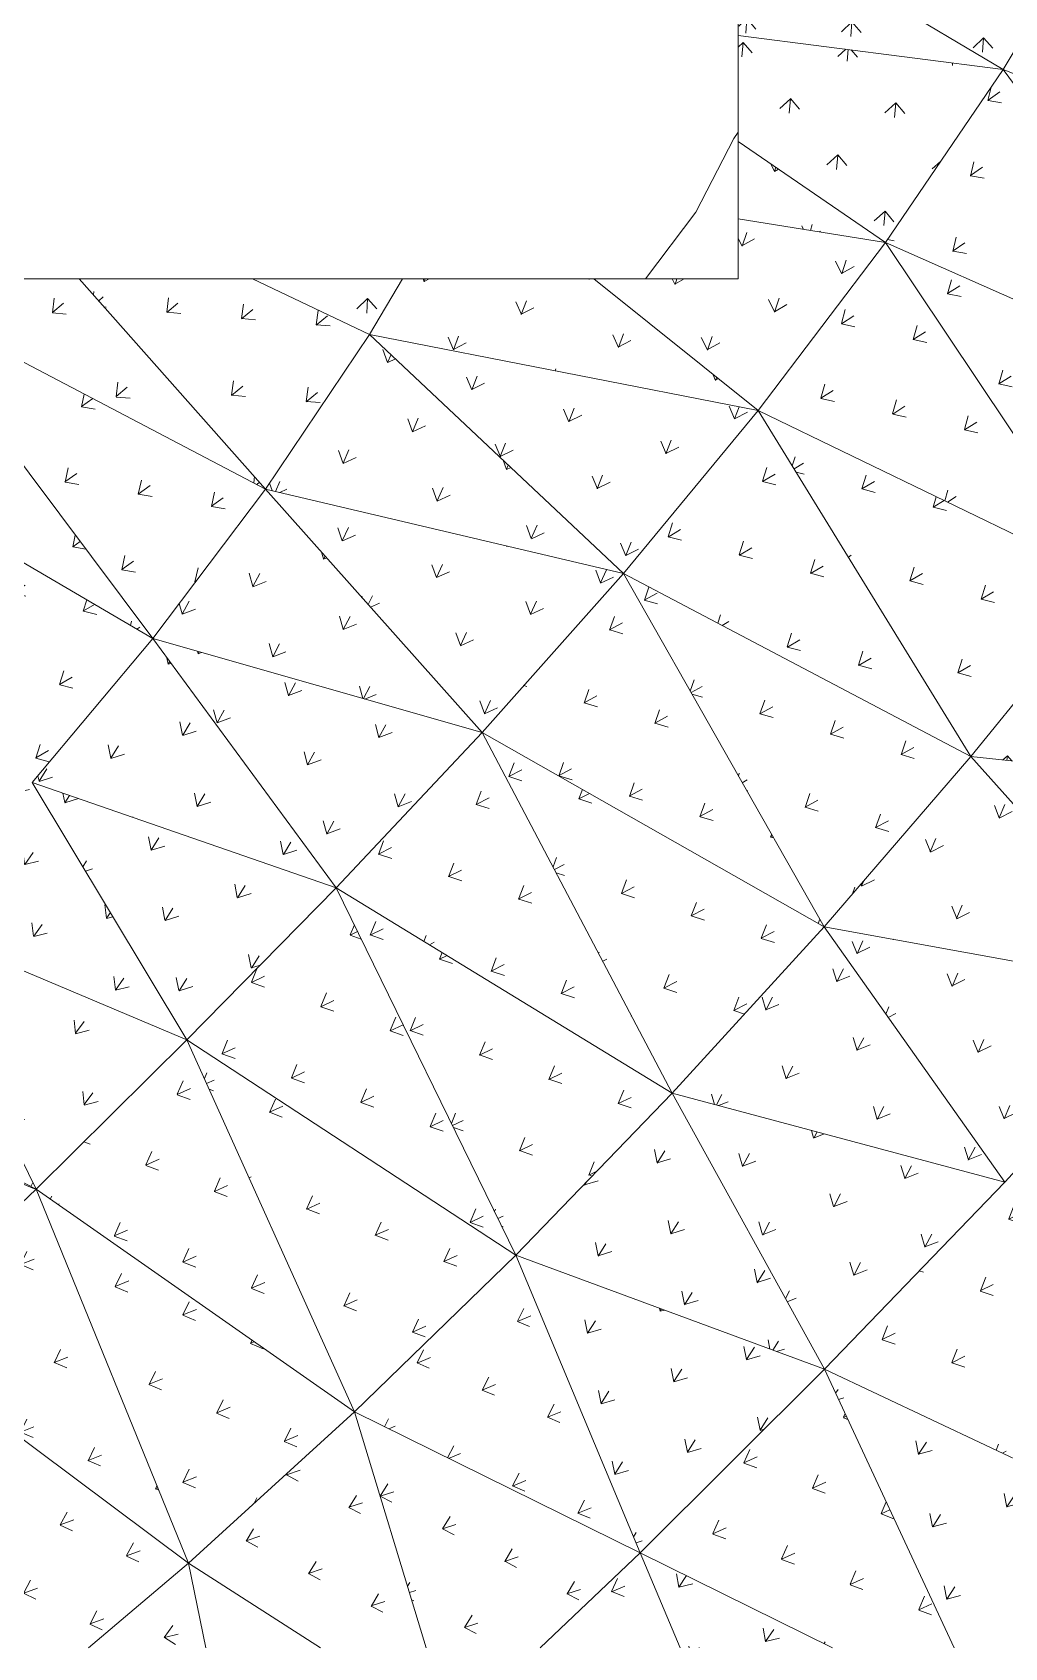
# Model space of a CAD drawing. Header units: millimetres. Extents: x -57519 to 497916, y -349472 to 446842.
# Drawn here: x 415412 to 418572, y -13421 to -8173 of the extents above; entities that cross this region are included whole.
import ezdxf

# ---------------------------------------------------------------- set-up
doc = ezdxf.new("R2010")
doc.units = ezdxf.units.MM
doc.layers.add('A-FLOR', color=192, linetype='Continuous', lineweight=5)
doc.layers.add('A-FLOR-PATT', color=8, linetype='Continuous', lineweight=5)

msp = doc.modelspace()

# ---------------------------------------------------------------- hatches: boundary and pattern name
at = {"layer": 'A-FLOR-PATT'}
h = msp.add_hatch(dxfattribs=at)
h.set_pattern_fill('FP_299', color=256, style=0, pattern_type=2)
h.set_pattern_definition([(266.262, (434463.2, -3686.63), (160.388, -180.0504), [47.04, -307.76]), (223.474, (434463.2, -3686.63), (160.3877, -180.0504), [47.417, -205.473]), (311.695, (434463.2, -3686.63), (183.5174, 173.9963), [45.211, -195.916])])
h.paths.add_polyline_path([(418567.1, -8293.5), (418914.4, -7712), (417705.4, -7595), (417708.6, -7784.2), (418380.9, -8183.1)], flags=0)
h = msp.add_hatch(dxfattribs=at)
h.set_pattern_fill('FP_211', color=256, style=0, pattern_type=2)
h.set_pattern_definition([(37.402, (314407.66, -24631.43), (45.21323, 247.61116), [47.144, -308.438]), (352.407, (314407.66, -24631.43), (45.2126, 247.61095), [44.88, -194.478]), (79.652, (314407.66, -24631.43), (-237.25875, 31.6284), [47.195, -204.51])])
h.paths.add_polyline_path([(419782, -8782.4), (418914.4, -7712), (418567.1, -8293.5), (419329.6, -8600.3)], flags=0)
h = msp.add_hatch(dxfattribs=at)
h.set_pattern_fill('FP_287', color=256, style=0, pattern_type=2)
h.set_pattern_definition([(265.984, (434524.97, -2957.66), (158.2498, -183.3913), [47.299, -309.455]), (223.27, (434524.97, -2957.66), (158.2514, -183.3893), [47.184, -204.464]), (310.791, (434524.97, -2957.66), (183.235, 172.486), [45.418, -196.812])])
h.paths.add_polyline_path([(418567.1, -8293.5), (417705.4, -7782.3), (417708.6, -8183.5)], flags=0)
h = msp.add_hatch(dxfattribs=at)
h.set_pattern_fill('FP_291', color=256, style=0, pattern_type=2)
h.set_pattern_definition([(264.372, (435812.53, -5762.52), (153.6086, -182.8587), [46.871, -306.65]), (221.904, (435812.53, -5762.52), (153.6078, -182.8593), [47.432, -205.54]), (310.031, (435812.53, -5762.52), (188.279, 168.9553), [44.778, -194.038])])
h.paths.add_polyline_path([(418184.4, -8856.1), (418567.1, -8293.5), (417705.4, -8183.1), (417708.6, -8529.4), (418072.4, -8779.2)], flags=0)
h = msp.add_hatch(dxfattribs=at)
h.set_pattern_fill('FP_209', color=256, style=0, pattern_type=2)
h.set_pattern_definition([(34.79, (314959.1, -21787.4), (56.8501, 244.9513), [47.157, -308.52]), (349.874, (314959.1, -21787.4), (56.8513, 244.95126), [44.807, -194.164]), (76.933, (314959.1, -21787.4), (-235.24797, 42.01624), [47.149, -204.313])])
h.paths.add_polyline_path([(419362.3, -9377.5), (418567.1, -8293.5), (418184.4, -8856.1), (418567.1, -9025.5)], flags=0)
h = msp.add_hatch(dxfattribs=at)
h.set_pattern_fill('FP_212', color=256, style=0, pattern_type=2)
h.set_pattern_definition([(34.722, (314940.83, -22354.86), (56.96337, 244.73761), [47.199, -308.796]), (349.902, (314940.83, -22354.86), (56.96284, 244.7377), [44.877, -194.468]), (76.897, (314940.83, -22354.86), (-235.637, 41.9671), [47.115, -204.165])])
h.paths.add_polyline_path([(419362.3, -9377.5), (419782, -8782.4), (418567.1, -8293.5), (419101.7, -9022.4)], flags=0)
h = msp.add_hatch(dxfattribs=at)
h.set_pattern_fill('FP_286', color=256, style=0, pattern_type=2)
h.set_pattern_definition([(72.679, (320548.45, -66752.6), (-108.50266, 217.3106), [47.525, -310.928]), (30.125, (320548.45, -66752.6), (-108.5018, 217.31085), [46.656, -202.176]), (116.533, (320548.45, -66752.6), (-215.223, -124.88745), [45.542, -197.35])])
h.paths.add_polyline_path([(418184.4, -8856.1), (417705.4, -8527.3), (417708.6, -8779.7)], flags=0)
h = msp.add_hatch(dxfattribs=at)
h.set_pattern_fill('FP_292', color=256, style=0, pattern_type=2)
h.set_pattern_definition([(71.614, (321116.27, -68233.97), (-105.6065, 213.92743), [47.219, -308.931]), (29.647, (321116.27, -68233.97), (-105.6081, 213.9267), [47.019, -203.75]), (116.274, (321116.27, -68233.97), (-217.94117, -124.0441), [44.733, -193.842])])
h.paths.add_polyline_path([(417771.3, -9401.5), (418184.4, -8856.1), (417705.4, -8779.2), (417705.4, -8973.7), (417236.9, -8973.7), (417708.6, -9351.3)], flags=0)
h = msp.add_hatch(dxfattribs=at)
h.set_pattern_fill('FP_210', color=256, style=0, pattern_type=2)
h.set_pattern_definition([(32.482, (315306.13, -19218.43), (66.8562, 242.2223), [47.172, -308.623]), (347.633, (315306.13, -19218.43), (66.8576, 242.2215), [44.779, -194.041]), (74.57, (315306.13, -19218.43), (-233.2781, 51.1467), [47.115, -204.164])])
h.paths.add_polyline_path([(418921.9, -9958.6), (418184.4, -8856.1), (417771.3, -9401.5), (418567.1, -9786.8)], flags=0)
h = msp.add_hatch(dxfattribs=at)
h.set_pattern_fill('FP_213', color=256, style=0, pattern_type=2)
h.set_pattern_definition([(32.481, (315513.8, -19605.3), (66.85675, 242.2176), [47.173, -308.629]), (347.634, (315513.8, -19605.3), (66.8574, 242.21766), [44.78, -194.047]), (74.569, (315513.8, -19605.3), (-233.2865, 51.1471), [47.114, -204.161])])
h.paths.add_polyline_path([(418921.9, -9958.6), (419362.3, -9377.5), (418184.4, -8856.1), (418549.2, -9401.5)], flags=0)
h = msp.add_hatch(dxfattribs=at)
h.set_pattern_fill('FP_376', color=256, style=0, pattern_type=2)
h.set_pattern_definition([(40.453, (312833.88, -21699.18), (30.8423, 251.23744), [46.842, -306.463]), (354.717, (312833.88, -21699.18), (30.8447, 251.2372), [44.816, -194.201]), (83.001, (312833.88, -21699.18), (-238.00106, 22.0059), [47.461, -205.663])])
h.paths.add_polyline_path([(416170.2, -9656.7), (415564.9, -8973.7), (414987.1, -8973.7), (414967.6, -9027.3), (416128.2, -9634.8)], flags=0)
h = msp.add_hatch(dxfattribs=at)
h.set_pattern_fill('FP_377', color=256, style=0, pattern_type=2)
h.set_pattern_definition([(39.724, (310238.03, -24827.66), (32.27705, 249.07553), [47.412, -310.192]), (355.166, (310238.03, -24827.66), (32.27416, 249.07524), [45.682, -197.953]), (82.617, (310238.03, -24827.66), (-242.7684, 20.5313), [47.092, -204.066])])
h.paths.add_polyline_path([(416170.2, -9656.7), (416508.4, -9154.3), (416128.2, -8973.7), (415564.9, -8973.7), (415804, -9243.4)], flags=0)
h = msp.add_hatch(dxfattribs=at)
h.set_pattern_fill('FP_378', color=256, style=0, pattern_type=2)
h.set_pattern_definition([(267.25, (432966.1, -397.11), (164.0466, -177.6923), [47.049, -307.818]), (224.31, (432966.1, -397.1), (164.045, -177.693), [47.447, -205.602]), (312.713, (432966.1, -397.1), (181.0735, 176.765), [45.345, -196.494])])
h.paths.add_polyline_path([(416508.4, -9154.3), (416615.5, -8973.7), (416128.2, -8973.7), (416230.7, -9022.4)], flags=0)
h = msp.add_hatch(dxfattribs=at)
h.set_pattern_fill('FP_280', color=256, style=0, pattern_type=2)
h.set_pattern_definition([(69.593, (321255.53, -64000.39), (-95.30301, 221.2998), [47.497, -310.746]), (27.464, (321255.53, -64000.4), (-95.30514, 221.2994), [46.535, -201.652]), (113.299, (321255.53, -64000.4), (-220.21795, -114.4595), [45.178, -195.771])])
h.paths.add_polyline_path([(417771.3, -9401.5), (417236.9, -8973.7), (416615.5, -8973.7), (416508.4, -9154.3), (417708.6, -9389.2)], flags=0)
h = msp.add_hatch(dxfattribs=at)
h.set_pattern_fill('FP_375', color=256, style=0, pattern_type=2)
h.set_pattern_definition([(36.057, (316370.02, -16384.03), (52.03593, 247.67928), [46.639, -305.137]), (350.082, (316370.02, -16384.03), (52.0355, 247.679), [44.227, -191.65]), (78.135, (316370.02, -16384.03), (-232.3511, 40.6269), [47.454, -205.633])])
h.paths.add_polyline_path([(415804, -10142.5), (414967.6, -9027.3), (414748.6, -9524.2), (415564.9, -10002.4)], flags=0)
h = msp.add_hatch(dxfattribs=at)
h.set_pattern_fill('FP_385', color=256, style=0, pattern_type=2)
h.set_pattern_definition([(35.216, (313236.36, -19643.42), (53.6679, 245.16537), [47.319, -309.582]), (350.607, (313236.36, -19643.42), (53.66985, 245.16493), [45.215, -195.933]), (77.652, (313236.36, -19643.42), (-237.91446, 39.35617), [47.057, -203.914])])
h.paths.add_polyline_path([(415804, -10142.5), (416170.2, -9656.7), (414967.6, -9027.3), (415412.4, -9620.4)], flags=0)
h = msp.add_hatch(dxfattribs=at)
h.set_pattern_fill('FP_279', color=256, style=0, pattern_type=2)
h.set_pattern_definition([(66.214, (322027.36, -61037.75), (-80.5663, 224.97709), [47.478, -310.62]), (24.535, (322027.36, -61037.75), (-80.56627, 224.97767), [46.374, -200.954]), (109.703, (322027.36, -61037.75), (-224.9951, -102.70283), [44.807, -194.162])])
h.paths.add_polyline_path([(417332.9, -9931.4), (416508.4, -9154.3), (416170.2, -9656.7), (416508.4, -9736.6)], flags=0)
h = msp.add_hatch(dxfattribs=at)
h.set_pattern_fill('FP_281', color=256, style=0, pattern_type=2)
h.set_pattern_definition([(68.499, (321657.89, -65482.12), (-92.49504, 217.57375), [47.181, -308.684]), (26.988, (321657.9, -65482.12), (-92.49537, 217.57367), [46.907, -203.262]), (113.031, (321657.9, -65482.12), (-222.92697, -113.5263), [44.328, -192.09])])
h.paths.add_polyline_path([(417332.9, -9931.4), (417771.3, -9401.5), (416508.4, -9154.3), (417041.5, -9656.7)], flags=0)
h = msp.add_hatch(dxfattribs=at)
h.set_pattern_fill('FP_206', color=256, style=0, pattern_type=2)
h.set_pattern_definition([(30.462, (315501.67, -16881.07), (75.38843, 239.57735), [47.188, -308.724]), (345.663, (315501.67, -16881.07), (75.3882, 239.5774), [44.781, -194.052]), (72.533, (315501.67, -16881.07), (-231.39546, 59.1398), [47.092, -204.066])])
h.paths.add_polyline_path([(418462.3, -10525.7), (417771.3, -9401.5), (417332.9, -9931.4), (418276.2, -10427.8)], flags=0)
h = msp.add_hatch(dxfattribs=at)
h.set_pattern_fill('FP_205', color=256, style=0, pattern_type=2)
h.set_pattern_definition([(30.507, (315855.7, -17162.84), (75.32096, 239.71922), [47.162, -308.553]), (345.648, (315855.7, -17162.84), (75.3218, 239.7187), [44.737, -193.86]), (72.557, (315855.7, -17162.84), (-231.1509, 59.1427), [47.114, -204.16])])
h.paths.add_polyline_path([(418462.3, -10525.7), (418921.9, -9958.6), (417771.3, -9401.5)], flags=0)
h = msp.add_hatch(dxfattribs=at)
h.set_pattern_fill('FP_373', color=256, style=0, pattern_type=2)
h.set_pattern_definition([(30.235, (317227.62, -14043.7), (77.07755, 238.8542), [47.16, -308.546]), (345.454, (317227.62, -14043.7), (77.0806, 238.8538), [44.6, -193.265]), (72.115, (317227.62, -14043.7), (-230.2397, 59.7403), [47.059, -203.923])])
h.paths.add_polyline_path([(415412.4, -10610.4), (415804, -10142.5), (414748.6, -9524.2), (415034.3, -9991.8)], flags=0)
h = msp.add_hatch(dxfattribs=at)
h.set_pattern_fill('FP_278', color=256, style=0, pattern_type=2)
h.set_pattern_definition([(62.539, (322664.62, -57811.32), (-64.30342, 228.28186), [47.473, -310.594]), (21.298, (322664.62, -57811.32), (-64.30284, 228.28176), [46.17, -200.071]), (105.732, (322664.62, -57811.32), (-229.42425, -89.44107), [44.469, -192.697])])
h.paths.add_polyline_path([(416874, -10447.6), (416170.2, -9656.7), (415804, -10142.5), (416639.6, -10380.7)], flags=0)
h = msp.add_hatch(dxfattribs=at)
h.set_pattern_fill('FP_282', color=256, style=0, pattern_type=2)
h.set_pattern_definition([(65.147, (322219.55, -62446.6), (-77.9954, 221.1508), [47.182, -308.689]), (24.093, (322219.55, -62446.6), (-77.99456, 221.1509), [46.74, -202.542]), (109.427, (322219.55, -62446.6), (-227.56517, -101.76323), [43.969, -190.533])])
h.paths.add_polyline_path([(416874, -10447.6), (417332.9, -9931.4), (416170.2, -9656.7), (416602.5, -10142.5)], flags=0)
h = msp.add_hatch(dxfattribs=at)
h.set_pattern_fill('FP_207', color=256, style=0, pattern_type=2)
h.set_pattern_definition([(28.682, (315623.66, -14712.66), (82.75113, 237.07506), [47.199, -308.796]), (343.91, (315623.66, -14712.66), (82.752, 237.0743), [44.798, -194.124]), (70.758, (315623.66, -14712.66), (-229.56194, 66.2174), [47.082, -204.02])])
h.paths.add_polyline_path([(417985.1, -11079.3), (417332.9, -9931.4), (416874, -10447.6), (417708.6, -10922.1)], flags=0)
h = msp.add_hatch(dxfattribs=at)
h.set_pattern_fill('FP_204', color=256, style=0, pattern_type=2)
h.set_pattern_definition([(28.751, (316038.54, -14955.59), (82.65044, 237.2908), [47.16, -308.545]), (343.891, (316038.54, -14955.59), (82.65015, 237.2905), [44.732, -193.838]), (70.796, (316038.54, -14955.59), (-229.2024, 66.1957), [47.114, -204.159])])
h.paths.add_polyline_path([(417985.1, -11079.3), (418462.3, -10525.7), (417332.9, -9931.4), (417708.6, -10592.7)], flags=0)
h = msp.add_hatch(dxfattribs=at)
h.set_pattern_fill('FP_151', color=256, style=0, pattern_type=2)
h.set_pattern_definition([(264.686, (435258.25, -6804.11), (152.3785, -171.9333), [46.033, -301.172]), (223.281, (435258.25, -6804.1), (152.3787, -171.9322), [47.528, -205.953]), (311.549, (435258.25, -6804.1), (184.535, 173.7782), [43.076, -186.663])])
h.paths.add_polyline_path([(419700.5, -10659.1), (418921.9, -9958.6), (418462.3, -10525.7), (419362.3, -10622.7)], flags=0)
h = msp.add_hatch(dxfattribs=at)
h.set_pattern_fill('FP_275', color=256, style=0, pattern_type=2)
h.set_pattern_definition([(58.638, (322919.16, -54271.55), (-46.89702, 231.1045), [47.487, -310.684]), (17.762, (322919.16, -54271.55), (-46.8962, 231.105), [45.934, -199.049]), (101.471, (322919.16, -54271.55), (-233.30415, -74.73647), [44.215, -191.6])])
h.paths.add_polyline_path([(416399.7, -10951.8), (415804, -10142.5), (415412.4, -10610.4), (416178, -10875.2)], flags=0)
h = msp.add_hatch(dxfattribs=at)
h.set_pattern_fill('FP_283', color=256, style=0, pattern_type=2)
h.set_pattern_definition([(61.582, (322631.6, -59046.9), (-62.15351, 224.713), [47.231, -309.006]), (20.927, (322631.6, -59046.9), (-62.1531, 224.7121), [46.509, -201.54]), (105.461, (322631.6, -59046.9), (-231.68665, -88.59774), [43.716, -189.434])])
h.paths.add_polyline_path([(416399.7, -10951.8), (416874, -10447.6), (415804, -10142.5), (416148.4, -10610.4)], flags=0)
h = msp.add_hatch(dxfattribs=at)
h.set_pattern_fill('FP_203', color=256, style=0, pattern_type=2)
h.set_pattern_definition([(27.074, (315766.14, -12638.64), (89.32486, 234.68647), [47.201, -308.81]), (342.302, (315766.14, -12638.64), (89.3252, 234.6864), [44.81, -194.175]), (69.162, (315766.14, -12638.64), (-227.67264, 72.6525), [47.083, -204.028])])
h.paths.add_polyline_path([(417491.9, -11619.4), (416874, -10447.6), (416399.7, -10951.8), (416841, -11221.6)], flags=0)
h = msp.add_hatch(dxfattribs=at)
h.set_pattern_fill('FP_208', color=256, style=0, pattern_type=2)
h.set_pattern_definition([(27.142, (316158.69, -12897.6), (89.229, 234.89837), [47.164, -308.568]), (342.285, (316158.7, -12897.6), (89.2296, 234.89845), [44.746, -193.899]), (69.2, (316158.7, -12897.6), (-227.329, 72.61473), [47.114, -204.161])])
h.paths.add_polyline_path([(417491.9, -11619.4), (417985.1, -11079.3), (416874, -10447.6), (417282.1, -11221.6)], flags=0)
h = msp.add_hatch(dxfattribs=at)
h.set_pattern_fill('FP_147', color=256, style=0, pattern_type=2)
h.set_pattern_definition([(67.087, (323424.78, -66286.18), (-85.33374, 216.6278), [47.091, -308.093]), (26.302, (323424.78, -66286.18), (-85.332, 216.62853), [46.771, -202.673]), (111.5, (323424.78, -66286.18), (-223.6197, -110.5298), [43.656, -189.174])])
h.paths.add_polyline_path([(419143.9, -11289.5), (418462.3, -10525.7), (417985.1, -11079.3), (418769.5, -11221.6)], flags=0)
h = msp.add_hatch(dxfattribs=at)
h.set_pattern_fill('FP_157', color=256, style=0, pattern_type=2)
h.set_pattern_definition([(264.073, (435435.37, -7957.69), (150.7154, -171.4415), [45.792, -299.593]), (222.718, (435435.37, -7957.7), (150.714, -171.4424), [47.565, -206.117]), (311.319, (435435.37, -7957.7), (186.38, 172.097), [42.801, -185.47])])
h.paths.add_polyline_path([(419143.9, -11289.5), (419700.5, -10659.1), (418462.3, -10525.7), (419083.3, -11221.6)], flags=0)
h = msp.add_hatch(dxfattribs=at)
h.set_pattern_fill('FP_273', color=256, style=0, pattern_type=2)
h.set_pattern_definition([(54.647, (322538.49, -50377.13), (-29.11955, 233.36353), [47.515, -310.865]), (13.993, (322538.5, -50377.13), (-29.11927, 233.36387), [45.696, -198.018]), (97.113, (322538.5, -50377.13), (-236.4816, -58.93227), [44.095, -191.079])])
h.paths.add_polyline_path([(415914.9, -11445.9), (415412.4, -10610.4), (414998.4, -11059.4), (415412.4, -11234)], flags=0)
h = msp.add_hatch(dxfattribs=at)
h.set_pattern_fill('FP_276', color=256, style=0, pattern_type=2)
h.set_pattern_definition([(57.889, (322701.86, -55209.66), (-45.33862, 228.23579), [47.322, -309.606]), (17.494, (322701.86, -55209.66), (-45.3388, 228.2351), [46.213, -200.255]), (101.236, (322701.86, -55209.66), (-235.06666, -74.092), [43.63, -189.065])])
h.paths.add_polyline_path([(415914.9, -11445.9), (416399.7, -10951.8), (415412.4, -10610.4), (415780, -11221.6)], flags=0)
h = msp.add_hatch(dxfattribs=at)
h.set_pattern_fill('FP_200', color=256, style=0, pattern_type=2)
h.set_pattern_definition([(25.546, (316064.33, -10569.67), (95.59252, 232.28525), [47.187, -308.722]), (340.739, (316064.33, -10569.67), (95.5923, 232.2858), [44.793, -194.102]), (67.632, (316064.33, -10569.67), (-225.5242, 78.8023), [47.097, -204.089])])
h.paths.add_polyline_path([(416983.4, -12145.4), (416399.7, -10951.8), (415914.9, -11445.9), (416399.7, -11763.2)], flags=0)
h = msp.add_hatch(dxfattribs=at)
h.set_pattern_fill('FP_199', color=256, style=0, pattern_type=2)
h.set_pattern_definition([(25.581, (316332.21, -10905.05), (95.54405, 232.39388), [47.169, -308.6]), (340.732, (316332.2, -10905.05), (95.5421, 232.39484), [44.761, -193.963]), (67.651, (316332.2, -10905.05), (-225.3513, 78.7776), [47.113, -204.155])])
h.paths.add_polyline_path([(416983.4, -12145.4), (417491.9, -11619.4), (416399.7, -10951.8), (416531.6, -11221.6)], flags=0)
h = msp.add_hatch(dxfattribs=at)
h.set_pattern_fill('FP_274', color=256, style=0, pattern_type=2)
h.set_pattern_definition([(24.839, (326320.96, -10387.76), (106.1631, 225.95017), [46.836, -306.426]), (340.115, (326320.96, -10387.76), (106.16294, 225.9502), [42.753, -185.262]), (64.833, (326320.96, -10387.76), (-214.41965, 77.557), [46.809, -202.839])])
h.paths.add_polyline_path([(415424.5, -11931.3), (414998.4, -11059.4), (414564.4, -11488.2)], flags=0)
h = msp.add_hatch(dxfattribs=at)
h.set_pattern_fill('FP_277', color=256, style=0, pattern_type=2)
h.set_pattern_definition([(54.202, (322247.44, -50890.26), (-28.27336, 231.62442), [47.435, -310.34]), (13.848, (322247.44, -50890.26), (-28.2714, 231.6247), [45.873, -198.785]), (96.959, (322247.44, -50890.26), (-237.547, -58.55937), [43.752, -189.592])])
h.paths.add_polyline_path([(415424.5, -11931.3), (415914.9, -11445.9), (414998.4, -11059.4), (415411.9, -11905.4)], flags=0)
h = msp.add_hatch(dxfattribs=at)
h.set_pattern_fill('FP_146', color=256, style=0, pattern_type=2)
h.set_pattern_definition([(62.465, (321522.96, -61325.26), (-65.69328, 223.82877), [47.232, -309.013]), (21.783, (321522.96, -61325.26), (-65.6958, 223.828), [46.518, -201.578]), (106.357, (321522.96, -61325.26), (-230.38215, -92.0648), [43.738, -189.532])])
h.paths.add_polyline_path([(418571.9, -11908.2), (417985.1, -11079.3), (417491.9, -11619.4), (417985.1, -11751.3)], flags=0)
h = msp.add_hatch(dxfattribs=at)
h.set_pattern_fill('FP_148', color=256, style=0, pattern_type=2)
h.set_pattern_definition([(66.761, (323459.95, -66620.76), (-84.57966, 215.34606), [46.966, -307.273]), (26.151, (323459.95, -66620.76), (-84.58294, 215.3447), [46.863, -203.071]), (111.443, (323459.95, -66620.76), (-224.3501, -110.15245), [43.38, -187.98])])
h.paths.add_polyline_path([(418571.9, -11908.2), (419143.9, -11289.5), (417985.1, -11079.3), (418537.8, -11860.1)], flags=0)
h = msp.add_hatch(dxfattribs=at)
h.set_pattern_fill('FP_268', color=256, style=0, pattern_type=2)
h.set_pattern_definition([(21.644, (328113.3, -6548.38), (119.1117, 220.3985), [46.645, -305.175]), (336.445, (328113.3, -6548.38), (119.1134, 220.39806), [42.525, -184.275]), (61.611, (328113.3, -6548.38), (-207.90195, 90.636), [46.974, -203.552])])
h.paths.add_polyline_path([(414929.2, -12406.3), (415424.5, -11931.3), (414564.4, -11488.2), (414917.2, -12376.3)], flags=0)
h = msp.add_hatch(dxfattribs=at)
h.set_pattern_fill('FP_201', color=256, style=0, pattern_type=2)
h.set_pattern_definition([(23.981, (316711.88, -8398.7), (102.13797, 229.63537), [47.149, -308.472]), (339.094, (316711.88, -8398.7), (102.1384, 229.63596), [44.716, -193.77]), (66.022, (316711.88, -8398.7), (-222.78687, 85.0972), [47.124, -204.203])])
h.paths.add_polyline_path([(416459.4, -12655.1), (415914.9, -11445.9), (415424.5, -11931.3), (416399.7, -12613.3)], flags=0)
h = msp.add_hatch(dxfattribs=at)
h.set_pattern_fill('FP_198', color=256, style=0, pattern_type=2)
h.set_pattern_definition([(23.939, (316721.16, -8883.07), (102.19497, 229.50555), [47.172, -308.619]), (339.103, (316721.16, -8883.07), (102.1945, 229.50655), [44.754, -193.936]), (65.997, (316721.16, -8883.07), (-222.9895, 85.14023), [47.106, -204.125])])
h.paths.add_polyline_path([(416459.4, -12655.1), (416983.4, -12145.4), (415914.9, -11445.9), (416133.5, -11931.3)], flags=0)
h = msp.add_hatch(dxfattribs=at)
h.set_pattern_fill('FP_145', color=256, style=0, pattern_type=2)
h.set_pattern_definition([(57.63, (319553.93, -55757.52), (-44.55253, 230.0282), [47.373, -309.936]), (16.923, (319553.93, -55757.52), (-44.55523, 230.0275), [46.224, -200.302]), (100.962, (319553.93, -55757.52), (-235.85067, -71.76024), [43.932, -190.371])])
h.paths.add_polyline_path([(417986.1, -12516), (417491.9, -11619.4), (416983.4, -12145.4), (417708.6, -12413.5)], flags=0)
h = msp.add_hatch(dxfattribs=at)
h.set_pattern_fill('FP_149', color=256, style=0, pattern_type=2)
h.set_pattern_definition([(62.211, (321406.8, -61575.48), (-65.1542, 222.82983), [47.15, -308.48]), (21.674, (321406.8, -61575.48), (-65.155, 222.8296), [46.598, -201.927]), (106.299, (321406.8, -61575.48), (-230.95394, -91.7871), [43.53, -188.63])])
h.paths.add_polyline_path([(417986.1, -12516), (418571.9, -11908.2), (417491.9, -11619.4), (417957.8, -12464.7)], flags=0)
h = msp.add_hatch(dxfattribs=at)
h.set_pattern_fill('FP_106', color=256, style=0, pattern_type=2)
h.set_pattern_definition([(26.412, (314522.27, -13422.64), (92.27149, 233.47712), [47.192, -308.752]), (341.647, (314522.27, -13422.64), (92.27314, 233.47573), [44.748, -193.909]), (68.436, (314522.27, -13422.64), (-226.5194, 75.14347), [47.072, -203.977])])
h.paths.add_polyline_path([(419167.9, -13073.6), (418571.9, -11908.2), (417986.1, -12516), (418861.6, -12929)], flags=0)
h = msp.add_hatch(dxfattribs=at)
h.set_pattern_fill('FP_197', color=256, style=0, pattern_type=2)
h.set_pattern_definition([(22.208, (317825.96, -6073.98), (109.6468, 226.29313), [47.092, -308.099]), (337.222, (317825.96, -6073.98), (109.64713, 226.293), [44.575, -193.16]), (64.148, (317825.96, -6073.98), (-219.19516, 92.04296), [47.148, -204.31])])
h.paths.add_polyline_path([(415919.7, -13146.3), (415424.5, -11931.3), (414929.2, -12406.3), (415914.9, -13142.7)], flags=0)
h = msp.add_hatch(dxfattribs=at)
h.set_pattern_fill('FP_202', color=256, style=0, pattern_type=2)
h.set_pattern_definition([(22.075, (317543.45, -6711.31), (109.8301, 225.8854), [47.163, -308.562]), (337.245, (317543.45, -6711.31), (109.8316, 225.8843), [44.694, -193.675]), (64.07, (317543.45, -6711.31), (-219.81764, 92.1979), [47.095, -204.076])])
h.paths.add_polyline_path([(415919.7, -13146.3), (416459.4, -12655.1), (415424.5, -11931.3), (415618.1, -12406.3)], flags=0)
h = msp.add_hatch(dxfattribs=at)
h.set_pattern_fill('FP_142', color=256, style=0, pattern_type=2)
h.set_pattern_definition([(22.488, (324110.36, -8909.3), (113.93888, 223.21913), [46.79, -306.12]), (337.416, (324110.36, -8909.3), (113.93776, 223.2197), [43.079, -186.675]), (62.959, (324110.36, -8909.3), (-212.136, 88.2335), [46.991, -203.626])])
h.paths.add_polyline_path([(417387.5, -13112.4), (416982, -12146.8), (416459.4, -12655.1)], flags=0)
h = msp.add_hatch(dxfattribs=at)
h.set_pattern_fill('FP_150', color=256, style=0, pattern_type=2)
h.set_pattern_definition([(57.456, (319328.84, -55892.53), (-44.21964, 229.3437), [47.329, -309.647]), (16.855, (319328.84, -55892.53), (-44.2171, 229.3445), [46.286, -200.573]), (100.913, (319328.84, -55892.53), (-236.25334, -71.5785), [43.794, -189.774])])
h.paths.add_polyline_path([(417387.5, -13112.4), (417986.1, -12516), (416983.4, -12145.4)], flags=0)
h = msp.add_hatch(dxfattribs=at)
h.set_pattern_fill('FP_192', color=256, style=0, pattern_type=2)
h.set_pattern_definition([(19.916, (318899.76, -4348.2), (118.70534, 221.27056), [47.138, -308.397]), (335.078, (318899.76, -4348.2), (118.7069, 221.26886), [44.568, -193.13]), (61.788, (318899.76, -4348.2), (-215.56646, 100.15937), [47.081, -204.019])])
h.paths.add_polyline_path([(415595.4, -13420.8), (415919.7, -13146.3), (414929.2, -12406.3), (415293.5, -13420.8), (415363.9, -13420.8)], flags=0)
h = msp.add_hatch(dxfattribs=at)
h.set_pattern_fill('FP_103', color=256, style=0, pattern_type=2)
h.set_pattern_definition([(24.548, (315780.85, -10940.86), (100.51416, 230.0968), [47.134, -308.371]), (339.708, (315780.85, -10940.86), (100.5166, 230.0957), [44.551, -193.052]), (66.403, (315780.85, -10940.86), (-222.85847, 82.3983), [47.08, -204.013])])
h.paths.add_polyline_path([(418407.2, -13420.8), (417986.1, -12516), (417387.5, -13112.4), (418012, -13420.8)], flags=0)
h = msp.add_hatch(dxfattribs=at)
h.set_pattern_fill('FP_105', color=256, style=0, pattern_type=2)
h.set_pattern_definition([(56.955, (309482.87, -53963.48), (-45.9891, 235.35402), [47.394, -310.075]), (14.942, (309482.87, -53963.48), (-45.98897, 235.3541), [46.752, -202.594]), (101.056, (309482.87, -53963.48), (-240.9155, -64.2902), [44.963, -194.842])])
h.paths.add_polyline_path([(418796.4, -13420.8), (419167.9, -13073.6), (417986.1, -12516), (418407.2, -13420.8), (418525.2, -13420.8)], flags=0)
h = msp.add_hatch(dxfattribs=at)
h.set_pattern_fill('FP_141', color=256, style=0, pattern_type=2)
h.set_pattern_definition([(18.003, (326259.58, -3593.65), (131.1669, 214.52963), [46.61, -304.943]), (332.475, (326259.58, -3593.65), (131.1686, 214.529), [42.957, -186.149]), (58.557, (326259.58, -3593.65), (-203.1729, 105.8796), [47.147, -204.304])])
h.paths.add_polyline_path([(416692.2, -13420.8), (416459.4, -12655.1), (415919.7, -13146.3), (416348.8, -13420.8)], flags=0)
h = msp.add_hatch(dxfattribs=at)
h.set_pattern_fill('FP_143', color=256, style=0, pattern_type=2)
h.set_pattern_definition([(18.153, (326876.29, -3785.9), (130.9343, 214.994), [46.507, -304.272]), (332.422, (326876.3, -3785.9), (130.93364, 214.99495), [42.812, -185.517]), (58.658, (326876.3, -3785.9), (-202.38646, 105.70743), [47.199, -204.528])])
h.paths.add_polyline_path([(416987.9, -13420.8), (417062.5, -13420.8), (417387.5, -13112.4), (416459.4, -12655.1), (416692.2, -13420.8)], flags=0)
h = msp.add_hatch(dxfattribs=at)
h.set_pattern_fill('FP_104', color=256, style=0, pattern_type=2)
h.set_pattern_definition([(22.639, (317107.2, -8521.19), (108.79035, 226.31273), [47.08, -308.02]), (337.739, (317107.2, -8521.2), (108.7879, 226.31397), [44.359, -192.223]), (64.326, (317107.2, -8521.2), (-218.94763, 89.6255), [47.082, -204.021])])
h.paths.add_polyline_path([(417517, -13420.8), (417387.5, -13112.4), (417062.5, -13420.8), (417387.5, -13420.8)], flags=0)
h = msp.add_hatch(dxfattribs=at)
h.set_pattern_fill('FP_102', color=256, style=0, pattern_type=2)
h.set_pattern_definition([(55.61, (309488.62, -52194.84), (-40.02234, 235.71824), [47.388, -310.032]), (13.758, (309488.62, -52194.84), (-40.02304, 235.71767), [46.696, -202.351]), (99.636, (309488.62, -52194.84), (-241.90205, -59.2272), [44.83, -194.262])])
h.paths.add_polyline_path([(417708.6, -13420.8), (418012, -13420.8), (417387.5, -13112.4), (417517, -13420.8)], flags=0)
h = msp.add_hatch(dxfattribs=at)
h.set_pattern_fill('FP_140', color=256, style=0, pattern_type=2)
h.set_pattern_definition([(13.759, (328424.84, 1094.43), (146.48302, 205.1491), [46.469, -304.022]), (327.874, (328424.84, 1094.43), (146.4823, 205.1496), [42.941, -186.077]), (54.472, (328424.84, 1094.43), (-193.9499, 121.7886), [47.265, -204.814])])
h.paths.add_polyline_path([(415976.2, -13420.8), (415919.7, -13146.3), (415595.4, -13420.8)], flags=0)
h = msp.add_hatch(dxfattribs=at)
h.set_pattern_fill('FP_144', color=256, style=0, pattern_type=2)
h.set_pattern_definition([(13.965, (329177.3, 987.68), (146.1409, 205.77096), [46.323, -303.065]), (327.807, (329177.3, 987.68), (146.14265, 205.7695), [42.744, -185.224]), (54.617, (329177.3, 987.68), (-192.9199, 121.45374), [47.322, -205.064])])
h.paths.add_polyline_path([(416348.8, -13420.8), (415919.7, -13146.3), (415976.2, -13420.8)], flags=0)

# ---------------------------------------------------------------- linework, layer by layer
at = {"layer": 'A-FLOR'}
for p, q in [((417705.4, -3983.3), (417705.4, -8973.7)), ((418567.1, -8293.5), (418914.4, -7712)), ((418567.1, -8293.5), (417705.4, -7782.3)), ((417705.4, -8183.1), (418567.1, -8293.5)), ((418184.4, -8856.1), (418567.1, -8293.5)), ((419362.3, -9377.5), (418567.1, -8293.5)), ((418567.1, -8293.5), (419782, -8782.4)), ((418184.4, -8856.1), (417705.4, -8527.3)), ((417705.4, -8779.2), (418184.4, -8856.1)), ((417771.3, -9401.5), (418184.4, -8856.1)), ((418184.4, -8856.1), (419362.3, -9377.5)), ((418921.9, -9958.6), (418184.4, -8856.1)), ((417705.4, -8973.7), (413124.4, -8973.7)), ((416170.2, -9656.7), (415564.9, -8973.7)), ((416508.4, -9154.3), (416128.2, -8973.7)), ((416508.4, -9154.3), (416615.5, -8973.7)), ((417771.3, -9401.5), (417236.9, -8973.7)), ((415804, -10142.5), (414967.6, -9027.3)), ((414967.6, -9027.3), (416170.2, -9656.7)), ((416170.2, -9656.7), (416508.4, -9154.3)), ((417332.9, -9931.4), (416508.4, -9154.3)), ((416508.4, -9154.3), (417771.3, -9401.5)), ((417332.9, -9931.4), (417771.3, -9401.5)), ((417771.3, -9401.5), (418462.3, -10525.7)), ((418921.9, -9958.6), (417771.3, -9401.5)), ((415804, -10142.5), (414748.6, -9524.2)), ((415804, -10142.5), (416170.2, -9656.7)), ((416874, -10447.6), (416170.2, -9656.7)), ((416170.2, -9656.7), (417332.9, -9931.4)), ((416874, -10447.6), (417332.9, -9931.4)), ((418462.3, -10525.7), (417332.9, -9931.4)), ((417332.9, -9931.4), (417985.1, -11079.3)), ((418462.3, -10525.7), (418921.9, -9958.6)), ((415412.4, -10610.4), (415804, -10142.5)), ((416399.7, -10951.8), (415804, -10142.5)), ((415804, -10142.5), (416874, -10447.6)), ((416399.7, -10951.8), (416874, -10447.6)), ((416874, -10447.6), (417985.1, -11079.3)), ((417491.9, -11619.4), (416874, -10447.6)), ((417985.1, -11079.3), (418462.3, -10525.7)), ((419143.9, -11289.5), (418462.3, -10525.7)), ((418462.3, -10525.7), (419700.5, -10659.1)), ((415914.9, -11445.9), (415412.4, -10610.4)), ((415412.4, -10610.4), (416399.7, -10951.8)), ((415914.9, -11445.9), (416399.7, -10951.8)), ((417491.9, -11619.4), (416399.7, -10951.8)), ((416399.7, -10951.8), (416983.4, -12145.4)), ((414998.4, -11059.4), (415914.9, -11445.9)), ((415424.5, -11931.3), (414998.4, -11059.4)), ((417491.9, -11619.4), (417985.1, -11079.3)), ((418571.9, -11908.2), (417985.1, -11079.3)), ((417985.1, -11079.3), (419143.9, -11289.5)), ((419143.9, -11289.5), (418571.9, -11908.2)), ((415424.5, -11931.3), (414564.4, -11488.2)), ((415424.5, -11931.3), (415914.9, -11445.9)), ((416983.4, -12145.4), (415914.9, -11445.9)), ((415914.9, -11445.9), (416459.4, -12655.1)), ((416983.4, -12145.4), (417491.9, -11619.4)), ((417986.1, -12516), (417491.9, -11619.4)), ((417491.9, -11619.4), (418571.9, -11908.2)), ((418571.9, -11908.2), (417986.1, -12516)), ((414929.2, -12406.3), (415424.5, -11931.3)), ((415919.7, -13146.3), (415424.5, -11931.3)), ((415424.5, -11931.3), (416459.4, -12655.1)), ((416459.4, -12655.1), (416983.4, -12145.4)), ((417387.5, -13112.4), (416983.4, -12145.4)), ((416983.4, -12145.4), (417986.1, -12516)), ((415919.7, -13146.3), (414929.2, -12406.3)), ((417387.5, -13112.4), (417986.1, -12516)), ((418407.2, -13420.8), (417986.1, -12516)), ((419167.9, -13073.6), (417986.1, -12516)), ((416459.4, -12655.1), (415919.7, -13146.3)), ((416692.2, -13420.8), (416459.4, -12655.1)), ((416459.4, -12655.1), (417387.5, -13112.4)), ((417062.5, -13420.8), (417387.5, -13112.4)), ((418012, -13420.8), (417387.5, -13112.4)), ((417387.5, -13112.4), (417517, -13420.8)), ((415919.7, -13146.3), (415595.4, -13420.8)), ((415976.2, -13420.8), (415919.7, -13146.3)), ((415919.7, -13146.3), (416348.8, -13420.8))]:
    msp.add_line(p, q, dxfattribs=at)
at = {"layer": 'A-FLOR', "lineweight": 13}
for p, q in [((417691.5, -8517.7), (417705.4, -8497.2)), ((417691.5, -8517.7), (417568.4, -8757.2)), ((417568.4, -8757.2), (417404.5, -8973.7))]:
    msp.add_line(p, q, dxfattribs=at)

doc.saveas('drawing.dxf')
